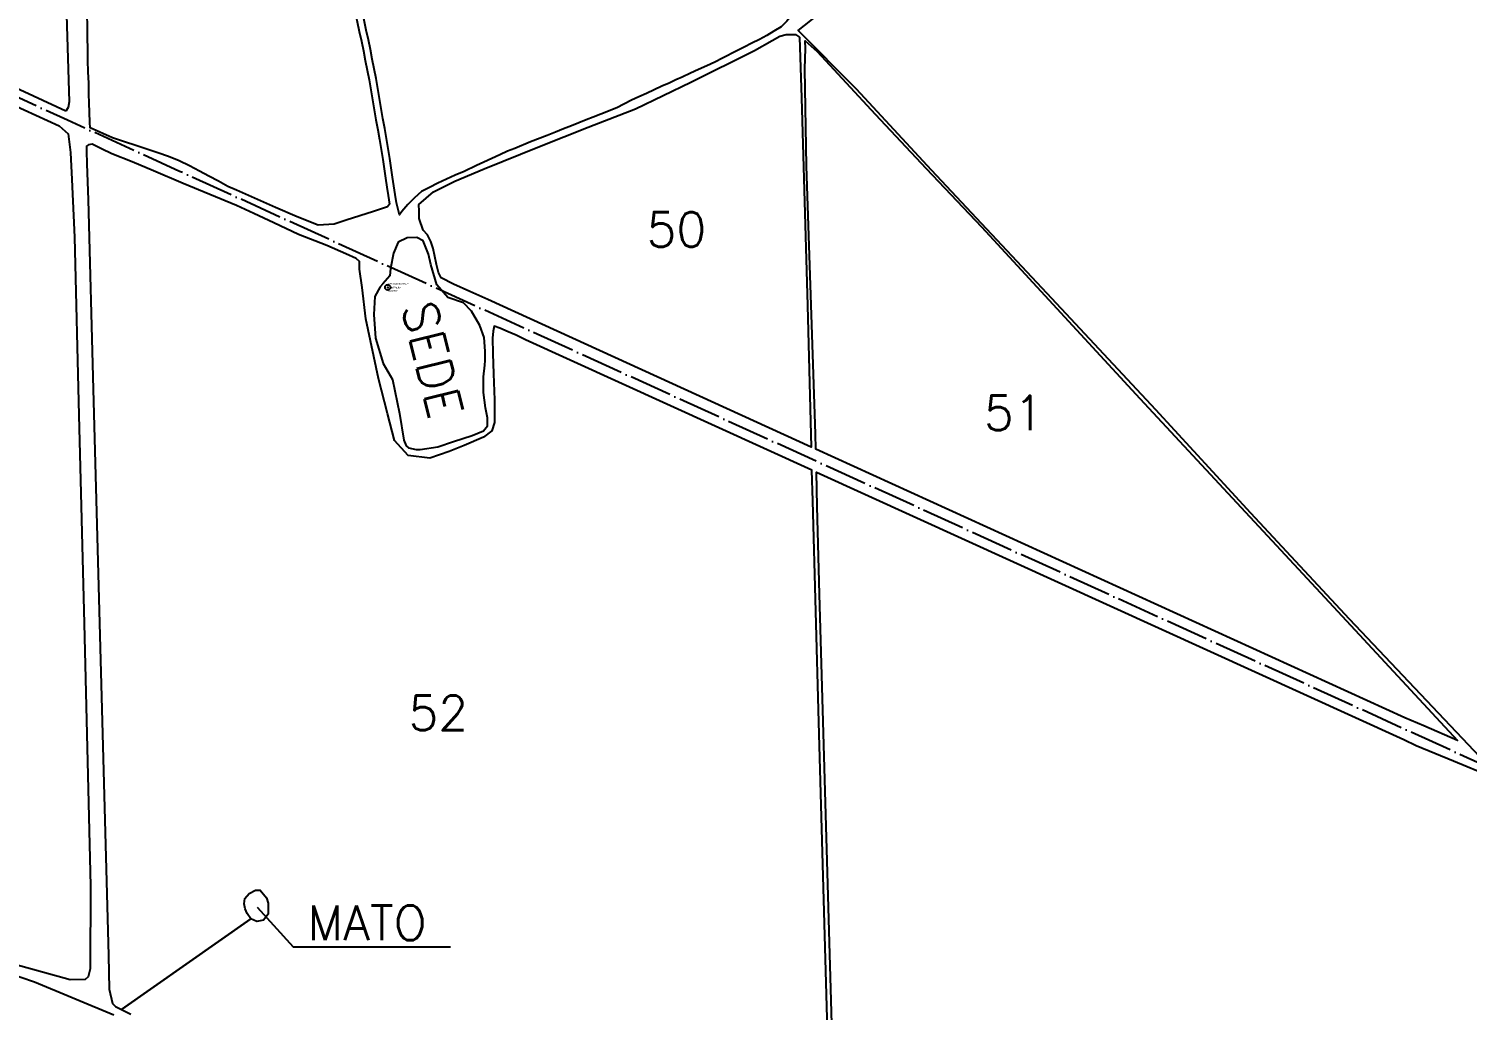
# Model space of a CAD drawing. Extents: x 734557 to 737707, y 7817455 to 7821910.
# Drawn here: x 736052 to 736860, y 7819183 to 7819734 of the extents above; entities that cross this region are included whole.
import ezdxf
from ezdxf.enums import TextEntityAlignment as Align

# ---------------------------------------------------------------- set-up
doc = ezdxf.new("R2010")
doc.units = 0
doc.header["$MEASUREMENT"] = 0
doc.header["$PDMODE"] = 32
doc.header["$PDSIZE"] = 3
doc.linetypes.add('ACAD_ISO04W100', pattern=[30, 24, -3, 0, -3])
doc.linetypes.add('CONTINUO', pattern=[0])
for name, color, linetype in [('0114000150', 1, 'Continuous'), ('0114000150032', 5, 'Continuous'), ('0114000150033', 5, 'Continuous'), ('MATO', 3, 'Continuous'), ('PONTOS', 7, 'Continuous'), ('REDE_DE_LUZ', 6, 'ACAD_ISO04W100'), ('SEDE', 9, 'Continuous'), ('TEXTO', 7, 'Continuous')]:
    doc.layers.add(name, color=color, linetype=linetype)
for name, color, linetype, lineweight in [('0114000150047', 5, 'Continuous', 25), ('0114000150048', 5, 'Continuous', 25), ('0114000150050', 5, 'Continuous', 25), ('0114000150051', 5, 'Continuous', 25), ('0114000150052', 5, 'Continuous', 25), ('0114000150053', 5, 'Continuous', 25), ('TEXTO_DIVERSOS', 7, 'Continuous', 5)]:
    doc.layers.add(name, color=color, linetype=linetype, lineweight=lineweight)
for name, color, linetype, true_color in [('DESCRIPTION', 7, 'Continuous', 0xffffff), ('ELEVATION', 7, 'Continuous', 0xffffff), ('POINT_NUMBER', 7, 'Continuous', 0xffffff)]:
    doc.layers.add(name, color=color, linetype=linetype, true_color=true_color)
doc.styles.add('SIMPLEX', font='simplex', dxfattribs={"height": 0.2})
doc.styles.get("Standard").update_dxf_attribs({"font": 'arial.ttf'})

# ---------------------------------------------------------------- blocks, each defined once
blk = doc.blocks.new('Point')
blk.add_point((0, 0))
at = {"layer": 'DESCRIPTION'}
blk.add_attdef('DESCRIPTION', text='', height=1, dxfattribs=at).set_placement((0, 0), align=Align.MIDDLE_LEFT)
at = {"layer": 'ELEVATION'}
blk.add_attdef('ELEVATION', text='', height=1, dxfattribs=at).set_placement((0, 2), align=Align.MIDDLE_LEFT)
at = {"layer": 'POINT_NUMBER'}
blk.add_attdef('POINT_NUMBER', text='', height=1, dxfattribs=at).set_placement((0, -2), align=Align.MIDDLE_LEFT)

msp = doc.modelspace()

# ---------------------------------------------------------------- linework, layer by layer
at = {"layer": '0114000150'}
for points in [[(737042.82, 7819134.72), (736870.68, 7819321.43), (736793.91, 7819402.49), (736738.48, 7819461.99), (736685.07, 7819519.98), (736624.11, 7819585.42), (736559.11, 7819654.61), (736517.02, 7819700.24), (736484.16, 7819733.16), (736746.12, 7819940.44), (736725.05, 7819970.82), (736697.38, 7819996.73), (736667, 7820041), (736639.63, 7820097.46), (736571.37, 7820164.12), (736548.26, 7820184.6), (736513.82, 7820239.04), (736493.84, 7820270.01), (736478.93, 7820286.39), (736466.56, 7820304.37), (736564.64, 7820384.68), (736246, 7820637.01), (736179.27, 7820690.31)], [(736039.79, 7819203.9), (736055.12, 7819198.75), (736099.68, 7819180.19)]]:
    msp.add_lwpolyline(points, dxfattribs=at)
at = {"layer": '0114000150032', "linetype": 'CONTINUO', "flags": 128}
msp.add_lwpolyline([(736168.55, 7819643.36), (736163.73, 7819645.54), (736158.37, 7819648.51), (736153.08, 7819651.38), (736147.83, 7819654.2), (736142.19, 7819657.19), (736136.4, 7819659.97), (736130.35, 7819662.34), (736124.28, 7819664.48), (736118.2, 7819666.5), (736112, 7819668.47), (736105.63, 7819670.55), (736098.91, 7819672.87), (736086.29, 7819678.51), (736086.22, 7819681.53), (736085.96, 7819687.35), (736085.83, 7819692.34), (736085.68, 7819697.65), (736085.51, 7819703.6), (736085.28, 7819709.88), (736085.03, 7819716.33), (736084.99, 7819722.73), (736084.91, 7819729.13), (736084.78, 7819735.53), (736084.6, 7819741.86), (736084.39, 7819748.16), (736084.34, 7819754.29), (736084.12, 7819760.39), (736083.59, 7819766.44), (736083.32, 7819772.34), (736083.18, 7819778.17), (736082.92, 7819784.33), (736082.68, 7819790.57), (736082.48, 7819796.99), (736082.31, 7819803.34), (736082.14, 7819809.64), (736081.92, 7819815.72), (736081.71, 7819821.83), (736081.51, 7819827.99), (736081.36, 7819834.15), (736081.24, 7819840.31), (736080.93, 7819846.4), (736080.69, 7819852.48), (736080.58, 7819858.51), (736080.42, 7819864.43), (736080.22, 7819870.3), (736079.02, 7819875.56), (736077.86, 7819880.98), (736076.74, 7819886.71), (736076.21, 7819893.12), (736075.97, 7819899.85), (736075.69, 7819906.49), (736075.5, 7819913.11), (736075.48, 7819919.72), (736075.34, 7819926.36), (736075.14, 7819933.01), (736074.82, 7819939.65), (736074.51, 7819946.3), (736074.22, 7819952.96), (736074.03, 7819959.56), (736073.89, 7819966.14), (736073.74, 7819972.88), (736073.56, 7819979.59), (736073.32, 7819986.24), (736073.13, 7819992.8), (736072.96, 7819999.32), (736072.77, 7820005.45), (736072.61, 7820011.25), (736072.51, 7820016.42), (736072.48, 7820020.91), (736072.48, 7820025.05), (736072.55, 7820029.8), (736072.55, 7820030), (736073.68, 7820036.13), (736102.73, 7820180.84), (736104.01, 7820181.21), (736107.06, 7820182.07), (736109.98, 7820182.64), (736112.82, 7820183.23), (736115.5, 7820183.88), (736118.2, 7820184.33), (736120.9, 7820184.67), (736123.54, 7820185.11), (736126.22, 7820185.58), (736129, 7820186.11), (736131.67, 7820186.5), (736134.27, 7820186.82), (736137.04, 7820187.21), (736139.13, 7820187.45), (736142.08, 7820177.85), (736143.55, 7820172.01), (736145.02, 7820166.07), (736146.44, 7820160.06), (736147.88, 7820154.28), (736149.31, 7820148.66), (736150.73, 7820143.13), (736152.08, 7820137.67), (736153.31, 7820132.23), (736154.72, 7820126.81), (736156.19, 7820121.54), (736160.53, 7820104.86), (736161.82, 7820099.26), (736163.04, 7820093.66), (736164.05, 7820087.96), (736165.02, 7820082.17), (736165.92, 7820076.19), (736166.94, 7820070.29), (736168.03, 7820064.42), (736169.33, 7820058.55), (736170.79, 7820052.74), (736172.56, 7820047.16), (736174.45, 7820041.65), (736176.4, 7820036.14), (736178.19, 7820031.33), (736180.1, 7820026.23), (736182.27, 7820020.51), (736184.44, 7820014.89), (736186.56, 7820009.43), (736188.41, 7820003.77), (736190.36, 7819998.01), (736192.4, 7819992.39), (736194.22, 7819987.06), (736195.93, 7819981.87), (736197.66, 7819975.92), (736199.39, 7819969.95), (736201.08, 7819964.1), (736202.72, 7819958.15), (736204.32, 7819952.2), (736205.71, 7819946.31), (736207.12, 7819940.28), (736208.54, 7819934.09), (736209.95, 7819927.85), (736211.36, 7819921.52), (736212.89, 7819915.45), (736214.29, 7819909.46), (736215.48, 7819903.36), (736216.53, 7819897.18), (736217.47, 7819891.08), (736217.94, 7819884.95), (736218.35, 7819878.71), (736218.62, 7819872.46), (736218.81, 7819866.15), (736218.96, 7819859.68), (736219.43, 7819853.51), (736219.95, 7819847.33), (736220.57, 7819841.03), (736221.15, 7819834.66), (736221.71, 7819828.21), (736222.24, 7819822.25), (736222.86, 7819816.38), (736223.64, 7819810.86), (736224.42, 7819804.82), (736225.22, 7819798.43), (736226.03, 7819792.59), (736226.87, 7819786.86), (736227.76, 7819781.29), (736228.7, 7819775.8), (736229.66, 7819770.34), (736230.65, 7819764.99), (736231.65, 7819759.62), (736232.68, 7819754.13), (736233.92, 7819748.63), (736235.24, 7819743.3), (736236.32, 7819738), (736237.58, 7819732.53), (736238.77, 7819727.16), (736239.84, 7819721.75), (736240.87, 7819716.24), (736242.03, 7819710.81), (736243.08, 7819705.44), (736243.97, 7819699.9), (736244.95, 7819694.23), (736245.97, 7819688.6), (736246.93, 7819682.98), (736247.93, 7819677.35), (736248.97, 7819671.84), (736249.91, 7819666.26), (736250.82, 7819660.61), (736251.59, 7819655.39), (736252.35, 7819650.24), (736253.05, 7819645.22), (736253.8, 7819640.38), (736254.58, 7819635.5), (736253.33, 7819634), (736245.61, 7819631.37), (736230.25, 7819626.5), (736223.37, 7819624.38), (736214.53, 7819623.82), (736202.56, 7819628.52), (736190.54, 7819633.74)], close=True, dxfattribs=at)
at = {"layer": '0114000150033', "linetype": 'CONTINUO', "flags": 128}
msp.add_lwpolyline([(736257.75, 7819641), (736257.01, 7819645.8), (736256.31, 7819650.81), (736255.55, 7819655.97), (736254.77, 7819661.22), (736253.86, 7819666.91), (736252.9, 7819672.54), (736251.86, 7819678.07), (736250.87, 7819683.67), (736249.9, 7819689.29), (736248.89, 7819694.93), (736247.92, 7819700.55), (736247.02, 7819706.14), (736245.95, 7819711.61), (736244.79, 7819717.02), (736243.77, 7819722.51), (736242.68, 7819727.98), (736241.48, 7819733.41), (736240.23, 7819738.85), (736239.14, 7819744.18), (736237.82, 7819749.55), (736236.6, 7819754.94), (736235.59, 7819760.36), (736234.59, 7819765.72), (736233.59, 7819771.06), (736232.64, 7819776.48), (736231.7, 7819781.94), (736230.82, 7819787.46), (736229.99, 7819793.16), (736229.18, 7819798.95), (736228.39, 7819805.32), (736227.61, 7819811.4), (736226.83, 7819816.87), (736226.22, 7819822.64), (736225.7, 7819828.56), (736225.14, 7819835.01), (736224.56, 7819841.41), (736223.94, 7819847.7), (736223.42, 7819853.83), (736222.95, 7819859.88), (736222.8, 7819866.25), (736222.61, 7819872.61), (736222.34, 7819878.93), (736221.93, 7819885.23), (736221.45, 7819891.54), (736220.47, 7819897.82), (736219.42, 7819904.08), (736218.2, 7819910.3), (736216.78, 7819916.4), (736215.25, 7819922.44), (736213.85, 7819928.72), (736212.44, 7819934.98), (736211.02, 7819941.19), (736209.61, 7819947.23), (736208.2, 7819953.18), (736206.58, 7819959.21), (736204.93, 7819965.18), (736203.23, 7819971.07), (736201.5, 7819977.04), (736199.75, 7819983.06), (736198.01, 7819988.33), (736196.17, 7819993.72), (736194.14, 7819999.34), (736192.21, 7820005.04), (736190.33, 7820010.78), (736188.17, 7820016.34), (736186.01, 7820021.94), (736183.84, 7820027.65), (736181.93, 7820032.73), (736180.16, 7820037.5), (736178.22, 7820042.96), (736176.36, 7820048.41), (736174.64, 7820053.84), (736173.22, 7820059.47), (736171.95, 7820065.22), (736170.88, 7820070.99), (736169.87, 7820076.83), (736168.97, 7820082.8), (736167.99, 7820088.64), (736166.97, 7820094.43), (736165.72, 7820100.14), (736164.41, 7820105.81), (736160.05, 7820122.58), (736158.59, 7820127.85), (736157.2, 7820133.17), (736155.97, 7820138.59), (736154.61, 7820144.1), (736153.19, 7820149.66), (736151.76, 7820155.26), (736150.33, 7820161), (736148.91, 7820167.01), (736147.43, 7820172.98), (736145.93, 7820178.93), (736143.21, 7820187.81), (736145.12, 7820188.06), (736147.81, 7820188.49), (736150.44, 7820188.76), (736153.11, 7820188.99), (736155.86, 7820189.17), (736158.94, 7820189.64), (736162.64, 7820190.73), (736165.51, 7820191.59), (736168.62, 7820192.48), (736172.18, 7820193.4), (736175.58, 7820193.86), (736178.9, 7820194.09), (736182.03, 7820194.4), (736185.12, 7820194.72), (736188.12, 7820195.03), (736191.39, 7820195.24), (736194.8, 7820195.42), (736197.73, 7820194.98), (736200.09, 7820194.59), (736201.75, 7820194.18), (736203.47, 7820194.15), (736206.08, 7820194.15), (736209.37, 7820194.04), (736212.67, 7820194.01), (736216, 7820194.15), (736219.48, 7820194.77), (736223.04, 7820195.64), (736226.2, 7820196.46), (736229.49, 7820197.3), (736233.05, 7820198.15), (736236.57, 7820199), (736240.08, 7820199.84), (736243.51, 7820200.44), (736246.92, 7820201.04), (736250.26, 7820201.62), (736253.65, 7820202.3), (736257.08, 7820203.04), (736260.48, 7820204.09), (736263.57, 7820204.91), (736266.02, 7820205.31), (736268.82, 7820205.78), (736274.65, 7820207.08), (736277.64, 7820207.94), (736280.92, 7820208.94), (736287.5, 7820210.67), (736290.77, 7820211.3), (736294.17, 7820211.92), (736297.82, 7820212.5), (736301.69, 7820213.21), (736305.68, 7820213.99), (736309.81, 7820214.9), (736313.93, 7820215.73), (736318.05, 7820216.41), (736322.08, 7820217.11), (736326.06, 7820217.83), (736329.56, 7820218.53), (736333.1, 7820219.18), (736336.71, 7820219.71), (736340.31, 7820220.45), (736343.9, 7820221.29), (736347.38, 7820222.28), (736350.83, 7820223.22), (736354.21, 7820224.06), (736357.6, 7820224.81), (736360.99, 7820225.51), (736364.17, 7820226.22), (736367.02, 7820226.88), (736369.86, 7820227.24), (736374.39, 7820227.85), (736375.87, 7820223.88), (736377.97, 7820219.07), (736380.22, 7820212.28), (736382.45, 7820205.29), (736384.68, 7820198.19), (736386.81, 7820191.21), (736388.89, 7820184.21), (736390.87, 7820177.17), (736392.78, 7820170.14), (736394.67, 7820163.1), (736396.3, 7820155.95), (736397.88, 7820148.77), (736399.38, 7820141.55), (736400.84, 7820134.35), (736402.27, 7820127.18), (736404, 7820120.12), (736405.93, 7820113.08), (736408.3, 7820106.05), (736410.91, 7820099.09), (736413.64, 7820092.17), (736416.11, 7820085.05), (736418.06, 7820077.91), (736418.97, 7820070.76), (736420.78, 7820063.69), (736423.06, 7820056.67), (736424.93, 7820049.64), (736426.8, 7820042.59), (736428.7, 7820035.48), (736430.7, 7820028.28), (736432.76, 7820021.04), (736434.76, 7820013.86), (736436.73, 7820006.68), (736438.63, 7819999.5), (736440.38, 7819992.3), (736442.04, 7819985.1), (736443.61, 7819977.94), (736445.13, 7819970.77), (736446.56, 7819963.57), (736447.94, 7819956.36), (736449.31, 7819949.15), (736450.58, 7819941.8), (736451.79, 7819934.46), (736452.87, 7819927.14), (736453.81, 7819919.82), (736454.68, 7819912.51), (736455.53, 7819905.35), (736456.41, 7819898.21), (736457.38, 7819891.13), (736459.07, 7819884.45), (736461.12, 7819877.98), (736461.79, 7819870.71), (736462.46, 7819863.44), (736463.12, 7819856.2), (736464.01, 7819849), (736465.02, 7819841.84), (736465.94, 7819834.69), (736466.88, 7819827.6), (736467.89, 7819820.62), (736468.78, 7819813.65), (736469.61, 7819806.68), (736470.72, 7819799.59), (736471.89, 7819792.55), (736473.2, 7819785.62), (736474.51, 7819778.6), (736475.8, 7819771.54), (736477.28, 7819764.72), (736478.68, 7819758.08), (736479.96, 7819751.81), (736480.51, 7819746.66), (736480.7, 7819742.09), (736477.8, 7819738.39), (736474.54, 7819735.11), (736470.54, 7819732.69), (736466.52, 7819730.39), (736462.5, 7819728.15), (736458.1, 7819726.01), (736453.8, 7819723.86), (736449.72, 7819721.7), (736441.72, 7819717.63), (736437.28, 7819715.4), (736432.8, 7819713.23), (736428.24, 7819711.19), (736423.64, 7819709.11), (736419.04, 7819707), (736415.47, 7819705.34), (736411.68, 7819703.62), (736407.47, 7819701.79), (736403.21, 7819699.8), (736398.92, 7819697.74), (736394.68, 7819695.91), (736390.5, 7819693.99), (736382.2, 7819689.78), (736373.3, 7819686.05), (736368.99, 7819684.44), (736365, 7819682.94), (736360.92, 7819681.32), (736356.79, 7819679.64), (736352.27, 7819677.83), (736347.73, 7819676), (736343.15, 7819674.1), (736333.83, 7819670.55), (736325.04, 7819666.86), (736320.82, 7819665.29), (736316.49, 7819663.34), (736312.09, 7819661.2), (736307.46, 7819659.16), (736303.42, 7819657.37), (736296.55, 7819654), (736291.49, 7819651.88), (736281.74, 7819647.41), (736277.07, 7819645.03), (736272.47, 7819642.62), (736268.6, 7819639.11), (736264.89, 7819635.44), (736261.5, 7819631.43), (736260.18, 7819629.65), (736258.5, 7819636.31)], close=True, dxfattribs=at)
at = {"layer": '0114000150047'}
msp.add_lwpolyline([(736029.47, 7819697.51), (736068.93, 7819679.49), (736074.05, 7819675.08), (736075.3, 7819664.56), (736076.08, 7819649.42), (736077.54, 7819617.08), (736079.9, 7819517.09), (736082.97, 7819399.97), (736086.44, 7819252.61), (736086.41, 7819205.95), (736085.22, 7819201.53), (736083.49, 7819200.01), (736075.17, 7819199.81), (736043.96, 7819208.43)], dxfattribs=at)
at = {"layer": '0114000150048', "linetype": 'Continuous'}
msp.add_lwpolyline([(736072.64, 7819687.83), (736015.6, 7819714.27), (736008.61, 7819718.73), (736014.27, 7819754.55), (736021.34, 7819790.22), (736034.6, 7819852.17), (736045.89, 7819909.36), (736058.82, 7819972.72), (736061.72, 7819985.76), (736063.28, 7819992.33), (736064.97, 7819993.58), (736065.45, 7819991.45), (736065.92, 7819982.16), (736066.58, 7819955.72), (736066.92, 7819910.77), (736070.05, 7819820.17), (736072.59, 7819754.31), (736074.47, 7819693.05), (736073.98, 7819689.95), (736072.64, 7819687.83)], close=True, dxfattribs=at)
at = {"layer": '0114000150050'}
msp.add_lwpolyline([(736484.94, 7819729.47), (736485.97, 7819695.26), (736489.36, 7819578.69), (736491.46, 7819499.16), (736309.86, 7819582.03), (736299.76, 7819586.49), (736290.45, 7819590.69), (736283.52, 7819594.24), (736282.02, 7819597.1), (736280.96, 7819601.62), (736279.13, 7819610.7), (736277.83, 7819614.59), (736275.96, 7819618.3), (736273.4, 7819620.99), (736271.24, 7819627.45), (736271.17, 7819631.66), (736270.95, 7819635.34), (736279.26, 7819642.54), (736291.21, 7819648.5), (736307.74, 7819655.4), (736338.89, 7819667.98), (736366.12, 7819678.78), (736392.8, 7819689.08), (736423.86, 7819704.05), (736459.7, 7819721.96), (736469.62, 7819727.61), (736473.87, 7819729.88), (736477.48, 7819730.91), (736482.74, 7819730.91)], close=True, dxfattribs=at)
at = {"layer": '0114000150051'}
msp.add_lwpolyline([(736488.31, 7819722.97), (736488.1, 7819727.42), (736494.89, 7819721.36), (736527.49, 7819686.05), (736556, 7819655.66), (736587.22, 7819622.76), (736676.15, 7819526.5), (736787.33, 7819406.79), (736854.57, 7819334.31), (736835.71, 7819342.49), (736824.99, 7819346.95), (736494.17, 7819497.92), (736493.98, 7819506.54), (736488.78, 7819656.93), (736487.93, 7819711.62)], close=True, dxfattribs=at)
at = {"layer": '0114000150052'}
msp.add_lwpolyline([(736504.43, 7819038.37), (736495.8, 7819344.61), (736492.41, 7819469.01), (736491.86, 7819486.21), (736330.97, 7819559.42), (736329.06, 7819560.31), (736325.7, 7819562.08), (736321.13, 7819563.92), (736316.48, 7819565.99), (736313.43, 7819567.07), (736312.74, 7819564.31), (736312.37, 7819560.31), (736312.54, 7819551.6), (736312.98, 7819540.25), (736313.6, 7819525.58), (736313.6, 7819512.89), (736312.08, 7819508.29), (736307.31, 7819504.66), (736296.55, 7819499.94), (736288.03, 7819496.7), (736277.27, 7819492.81), (736264.99, 7819494.32), (736257.36, 7819502.82), (736253.43, 7819518), (736248.29, 7819537.58), (736241.15, 7819571.08), (736239.24, 7819588.68), (736237.73, 7819599.07), (736237.64, 7819603.33), (736235.86, 7819605.14), (736229.97, 7819607.6), (736219.39, 7819612.31), (736203.34, 7819618.54), (736189.53, 7819625.06), (736178.29, 7819630.3), (736168.53, 7819634.75), (736138.6, 7819647.26), (736122, 7819654.35), (736109.97, 7819659.45), (736098.54, 7819663.91), (736092.66, 7819666.67), (736087.52, 7819669.24), (736085.4, 7819668.97), (736084.31, 7819668.14), (736084.31, 7819665.29), (736084.49, 7819658.27), (736085.18, 7819638.01), (736087.96, 7819531.66), (736096.72, 7819213.57), (736096.99, 7819194.61), (736098.82, 7819186.54), (736100.64, 7819184.83), (736103.94, 7819183.2), (736176.53, 7819234.03), (736174.49, 7819237.13), (736173.35, 7819239.68), (736172.95, 7819242.51), (736173.25, 7819245.46), (736175.71, 7819248.43), (736179.18, 7819250.23), (736181.95, 7819250.23), (736185.4, 7819245.9), (736186.29, 7819242.9), (736186.29, 7819236.8), (736183.77, 7819233.45), (736180, 7819232.54), (736176.53, 7819234.03), (736103.94, 7819183.2), (736109.17, 7819180.6)], dxfattribs=at)
at = {"layer": '0114000150053'}
msp.add_lwpolyline([(736503.02, 7819175.04), (736499.19, 7819312.35), (736496.16, 7819416.42), (736494.87, 7819465.66), (736494.45, 7819485.03), (736824.37, 7819334.91), (736831.36, 7819331.45), (736852.34, 7819322.87), (736873.21, 7819314.22), (736886.22, 7819300.21), (736919.05, 7819265.11), (736976.38, 7819202.99), (737026.55, 7819149.85)], dxfattribs=at)
at = {"layer": 'MATO'}
msp.add_lwpolyline([(736175.71, 7819248.43), (736179.18, 7819250.23), (736181.95, 7819250.23), (736185.4, 7819245.9), (736186.29, 7819242.9), (736186.29, 7819236.8), (736183.77, 7819233.45), (736180, 7819232.54), (736176.53, 7819234.03), (736174.49, 7819237.13), (736173.35, 7819239.68), (736172.95, 7819242.51), (736173.25, 7819245.46)], close=True, dxfattribs=at)
at = {"layer": 'REDE_DE_LUZ', "elevation": 632.2, "flags": 128}
msp.add_lwpolyline([(736932.61, 7819291.59), (736136.63, 7819654.02), (736073.55, 7819682.82), (736005.01, 7819714.01), (735890.99, 7819769), (735773.21, 7819822.79), (735678.74, 7819862.75), (735548.51, 7819925.16), (735225.21, 7820072.02)], dxfattribs=at)
at = {"layer": 'SEDE'}
msp.add_lwpolyline([(736249.34, 7819589.19), (736246.24, 7819583.8), (736245.74, 7819573.54), (736246.64, 7819560.28), (736251.04, 7819546.05), (736256.18, 7819537.06), (736260.22, 7819518.03), (736262.68, 7819503.06), (736263.94, 7819499.83), (736265.13, 7819498.75), (736269.58, 7819497.75), (736271.74, 7819497.85), (736281.67, 7819499.17), (736290.51, 7819502.2), (736300.92, 7819505.71), (736307.3, 7819508.18), (736309.68, 7819511.03), (736309.62, 7819515.48), (736308.53, 7819521.21), (736307.4, 7819529.82), (736307.27, 7819538.59), (736308.1, 7819545.18), (736308.32, 7819547.68), (736308.2, 7819552.93), (736307.8, 7819560.64), (736305.25, 7819567.4), (736300.7, 7819575.45), (736296.19, 7819580.17), (736287.38, 7819583.22), (736281.07, 7819590.34), (736277.69, 7819601.7), (736276.44, 7819607.56), (736273.48, 7819614.94), (736269.8, 7819616.9), (736264.48, 7819616.58), (736259.49, 7819614.32), (736256.84, 7819608.01), (736255.05, 7819599.41), (736254.67, 7819595.27), (736250.88, 7819590.88)], close=True, dxfattribs=at)
at = {"layer": 'TEXTO', "linetype": 'Continuous'}
msp.add_lwpolyline([(736180.13, 7819240.62), (736200.36, 7819218.37), (736288.78, 7819218.37)], dxfattribs=at)

# ---------------------------------------------------------------- block references
at = {"layer": 'PONTOS', "linetype": 'Continuous'}
msp.add_blockref('Point', (736253.52, 7819588.84, 628.13), dxfattribs=at).add_auto_attribs({'POINT_NUMBER': 'rtcm2804', 'DESCRIPTION': 'Base/Paulo', 'ELEVATION': '628.130006759427'})

# ---------------------------------------------------------------- texts
at = {"layer": 'TEXTO', "linetype": 'Continuous', "style": 'SIMPLEX'}
for s, p in [('50', (736399.04, 7819611.67)), ('51', (736588.59, 7819508.59)), ('52', (736265.24, 7819340.05))]:
    msp.add_text(s, height=19.5, dxfattribs=at).set_placement(p)
at = {"layer": 'TEXTO_DIVERSOS', "linetype": 'Continuous', "style": 'SIMPLEX'}
msp.add_text('SEDE', height=19.5, rotation=284.04392, dxfattribs=at).set_placement((736261.19, 7819577.89))
msp.add_text('MATO', height=19.5, dxfattribs=at).set_placement((736208.45, 7819222.11))

doc.saveas('drawing.dxf')
